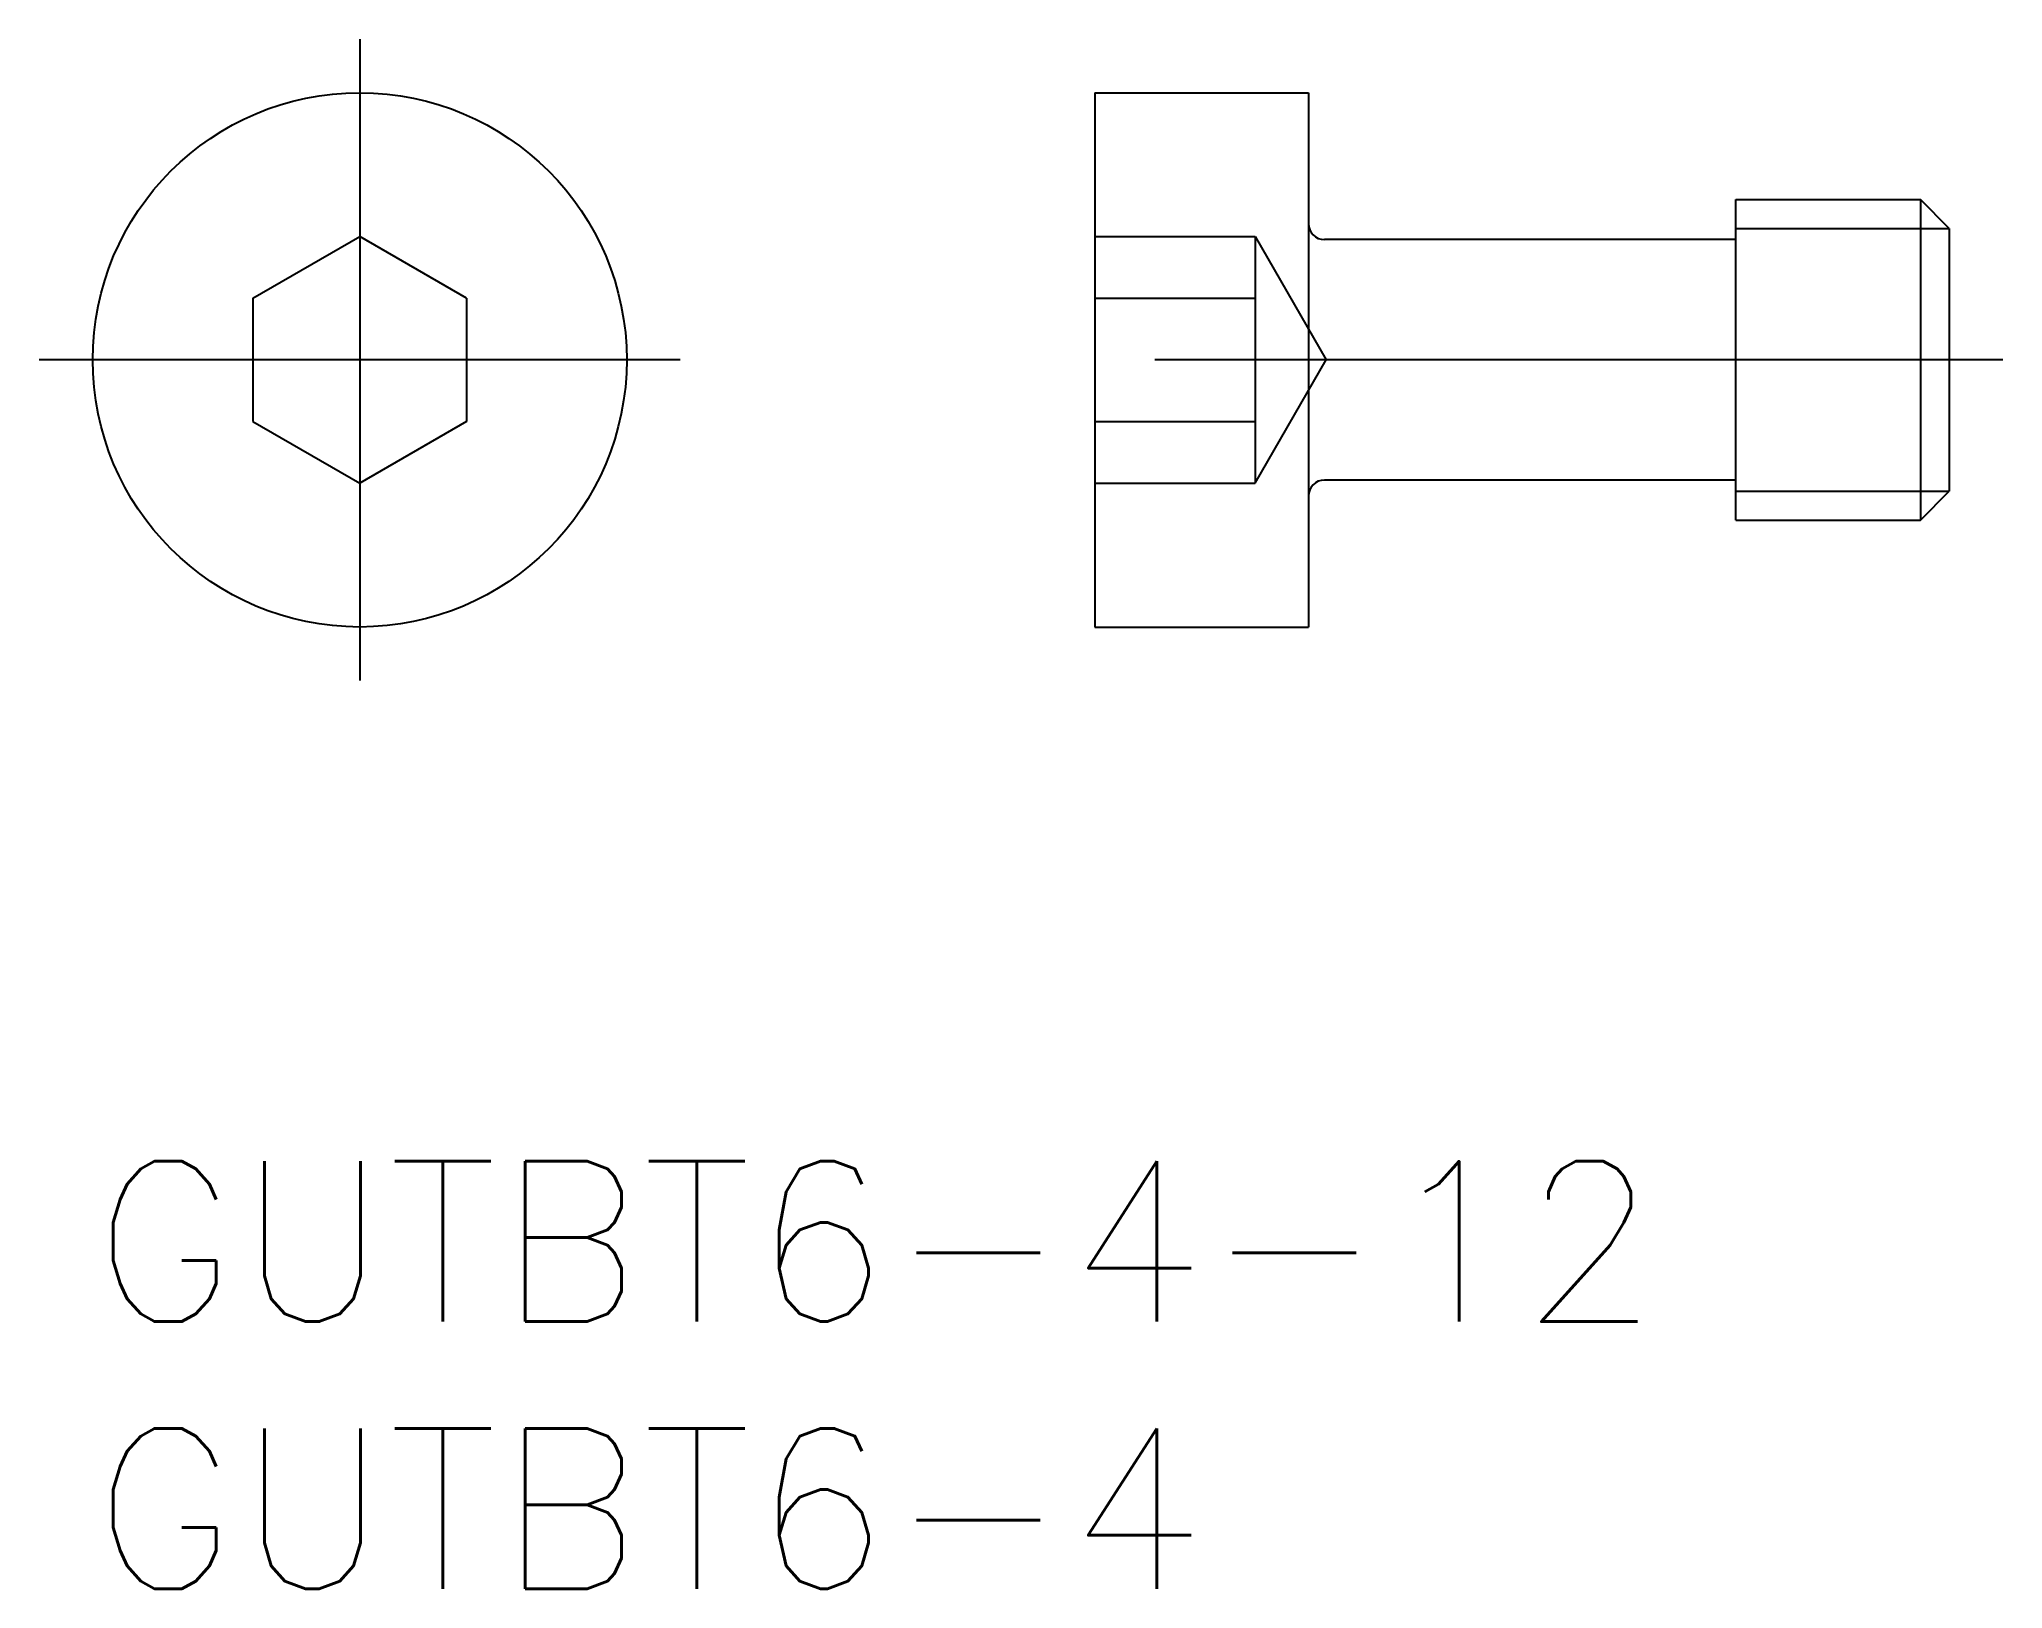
# Model space of a CAD drawing. Extents: x -1 to 35.8, y -8 to 21.
import ezdxf

# ---------------------------------------------------------------- set-up
doc = ezdxf.new("R2010")
doc.units = 0
doc.header["$LTSCALE"] = 0.5
doc.linetypes.add('CENTER', pattern=[50.8, 31.75, -6.35, 6.35, -6.35])
doc.linetypes.add('DASHED', pattern=[19.05, 12.7, -6.35])
for name, color, linetype in [('MSM_CENTER', 1, 'CENTER'), ('MSM_CONTINUOUS', 7, 'CONTINUOUS'), ('MSM_DASHED', 4, 'DASHED'), ('MSM_NARROW', 5, 'CONTINUOUS'), ('MSM_PART_NUMBER', 7, 'CONTINUOUS')]:
    doc.layers.add(name, color=color, linetype=linetype)
doc.styles.get("Standard").update_dxf_attribs({"font": 'txt.shx', "height": 3, "bigfont": 'bigfont.shx'})

msp = doc.modelspace()

# ---------------------------------------------------------------- linework, layer by layer
at = {"layer": 'MSM_CENTER'}
for p, q in [((5, 21), (5, 9)), ((11, 15), (-1, 15)), ((35.765, 15), (17.765, 15))]:
    msp.add_line(p, q, dxfattribs=at)
at = {"layer": 'MSM_CONTINUOUS'}
for p, q in [((18.765, 20), (22.765, 20)), ((18.765, 20), (18.765, 10)), ((22.765, 20), (22.765, 10)), ((30.765, 12), (30.765, 18)), ((30.765, 18), (34.224, 18)), ((34.765, 17.458), (34.224, 18)), ((34.224, 18), (34.224, 12)), ((3, 16.155), (5, 17.309)), ((7, 16.155), (5, 17.309)), ((34.765, 17.458), (34.765, 12.542)), ((30.765, 17.25), (23.065, 17.25)), ((3, 16.155), (3, 13.845)), ((7, 16.155), (7, 13.845)), ((3, 13.845), (5, 12.691)), ((7, 13.845), (5, 12.691)), ((30.765, 12.75), (23.065, 12.75)), ((34.224, 12), (34.765, 12.542)), ((30.765, 12), (34.224, 12)), ((18.765, 10), (22.765, 10))]:
    msp.add_line(p, q, dxfattribs=at)
msp.add_circle((5, 15), 5, dxfattribs=at)
for centre, start, end in [((23.065, 17.55), 180, 270), ((23.065, 12.45), 90, 180)]:
    msp.add_arc(centre, 0.3, start, end, dxfattribs=at)
at = {"layer": 'MSM_DASHED'}
for p, q in [((18.765, 17.309), (21.765, 17.309)), ((21.765, 17.309), (21.765, 12.691)), ((21.765, 17.309), (23.099, 15)), ((18.765, 16.155), (21.765, 16.155)), ((21.765, 12.691), (23.099, 15)), ((18.765, 13.845), (21.765, 13.845)), ((18.765, 12.691), (21.765, 12.691))]:
    msp.add_line(p, q, dxfattribs=at)
at = {"layer": 'MSM_NARROW'}
for p, q in [((30.765, 17.458), (34.765, 17.458)), ((30.765, 12.542), (34.765, 12.542))]:
    msp.add_line(p, q, dxfattribs=at)

# ---------------------------------------------------------------- texts
at = {"layer": 'MSM_PART_NUMBER'}
for s, p in [('GUTBT6-4-12', (0, -3)), ('GUTBT6-4', (0, -8))]:
    msp.add_text(s, height=3, dxfattribs=at).set_placement(p)

doc.saveas('drawing.dxf')
